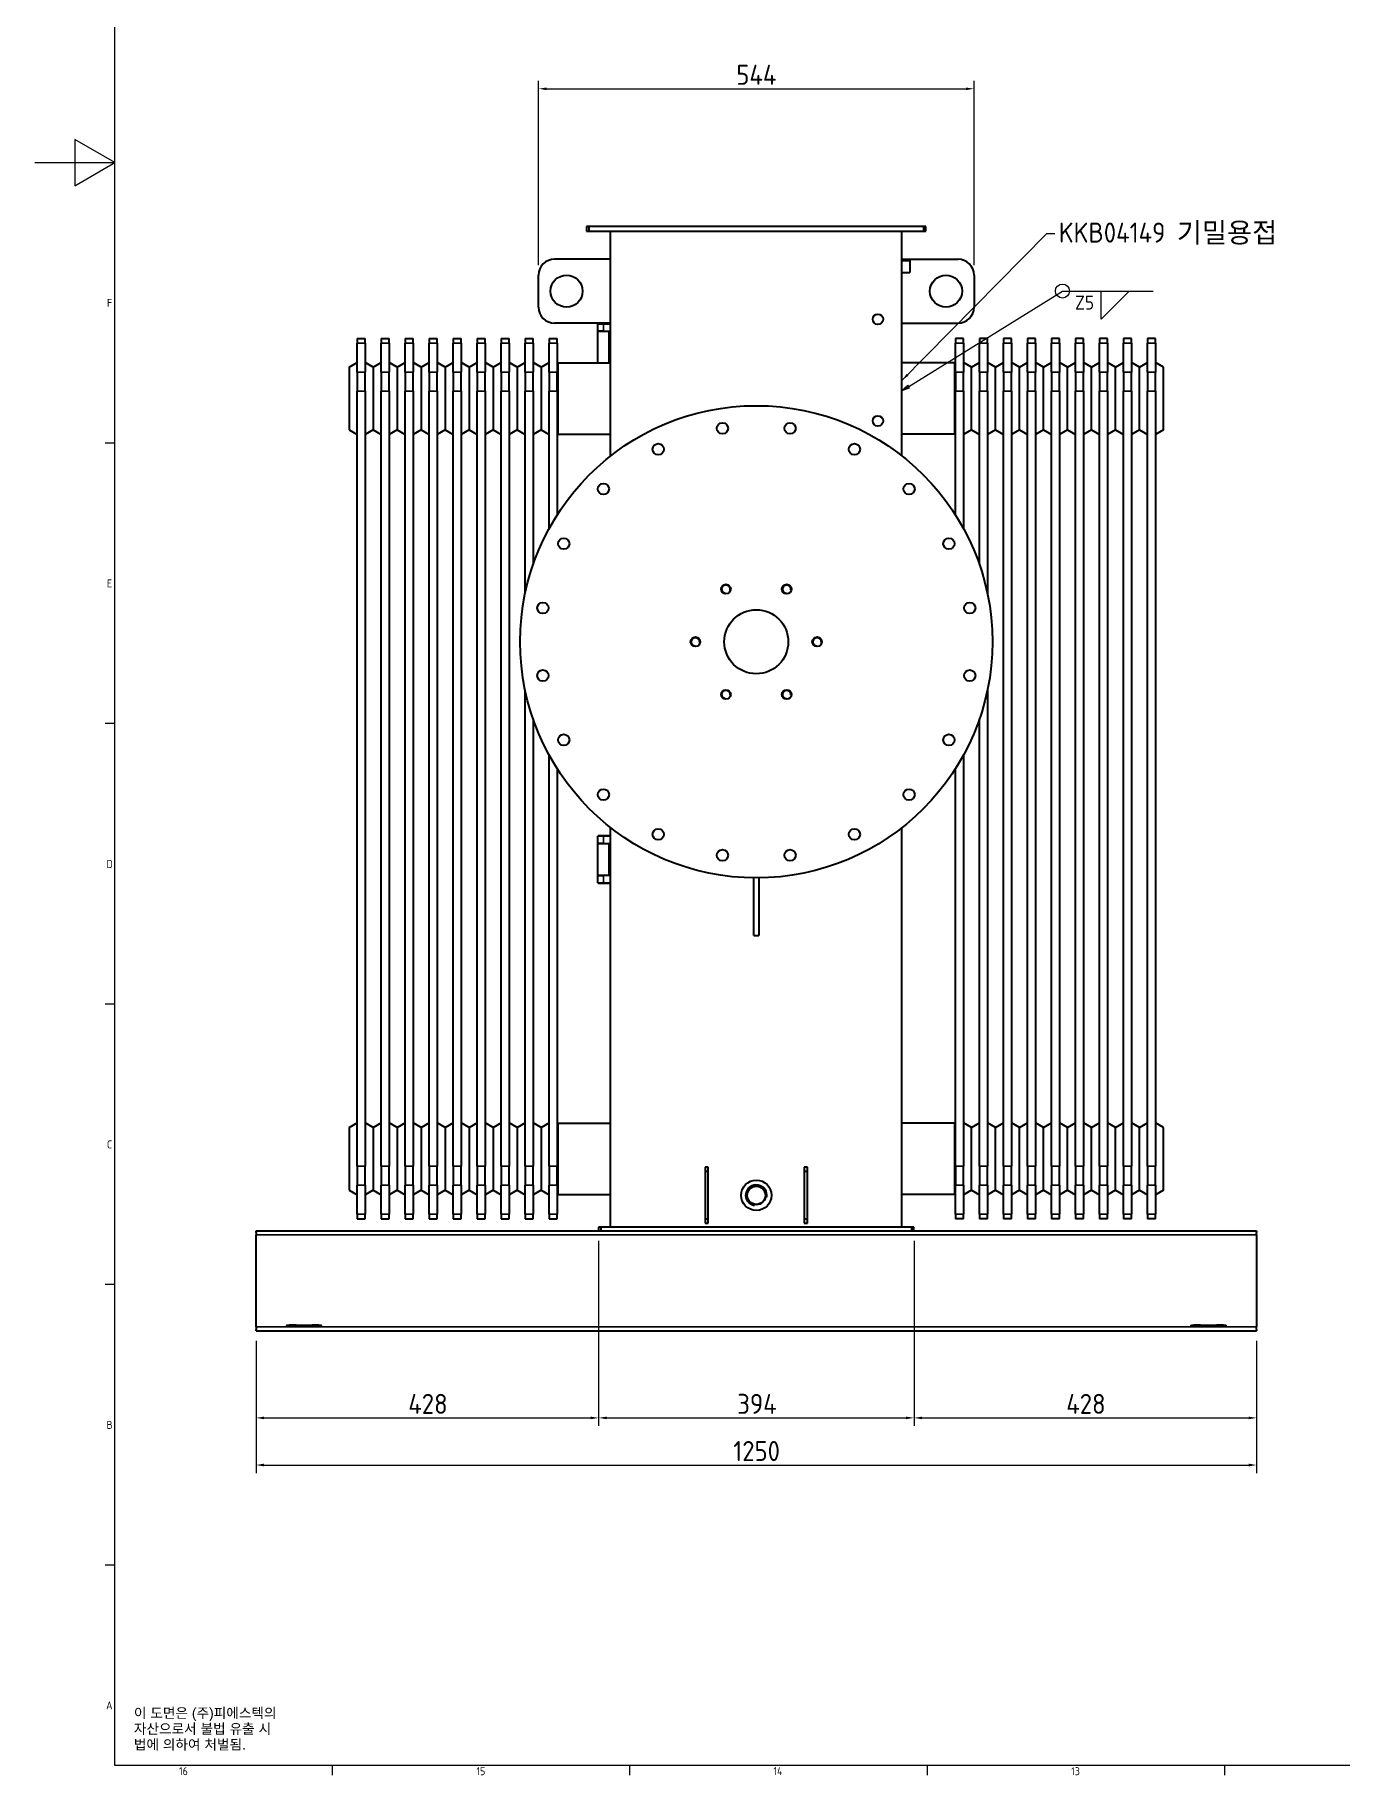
# Model space of a CAD drawing. Header units: millimetres. Extents: x 0 to 5945, y 0 to 4205.
# Drawn here: x 0 to 1633, y 88 to 2262 of the extents above; entities that cross this region are included whole.
import ezdxf

# ---------------------------------------------------------------- set-up
doc = ezdxf.new("R2010")
doc.units = ezdxf.units.MM
doc.header["$LTSCALE"] = 5
doc.layers.get('0').update_dxf_attribs({"color": 3, "lineweight": 25})
for name, color, linetype, lineweight in [('가시적인 것(ISO)', 3, 'Continuous', 40), ('가시적인 좁은 것(ISO)', 3, 'Continuous', 35), ('경계(ISO)', 7, 'Continuous', 25), ('기호(ISO)', 5, 'Continuous', 25), ('치수(ISO)', 2, 'Continuous', 25)]:
    doc.layers.add(name, color=color, linetype=linetype, lineweight=lineweight)
doc.styles.add('문자 텍스트_PSTEK_POSCO', font='isocp.shx')
doc.styles.add('치수 텍스트_PSTEK_POSCO', font='isocp.shx')
doc.styles.add('표면거칠기 텍스트_PSTEK_POSCO', font='isocp.shx')
doc.dimstyles.new('치수_PSTEK_POSCO', dxfattribs={"dimscale": 5, "dimtxt": 5, "dimasz": 2, "dimexe": 2, "dimexo": 2.5, "dimgap": 1, "dimtad": 1, "dimrnd": 1e-08, "dimdsep": 46, "dimtxsty": '치수 텍스트_PSTEK_POSCO', "dimcen": 0.09, "dimdle": 10, "dimclrd": 7, "dimclre": 7, "dimclrt": 2, "dimadec": 1, "dimazin": 2, "dimtfac": 1, "dimtmove": 0, "dimatfit": 3, "dimfxl": 0, "dimtolj": 1, "dimlwd": -1, "dimlwe": -1, "dimarcsym": 0})
doc.dimstyles.new('치수_PSTEK_POSCO$7', dxfattribs={"dimscale": 5, "dimtxt": 5, "dimasz": 2, "dimexe": 2, "dimexo": 2.5, "dimgap": 1, "dimtad": 1, "dimrnd": 1e-08, "dimdsep": 46, "dimtxsty": '치수 텍스트_PSTEK_POSCO', "dimcen": 0.09, "dimdle": 10, "dimclrd": 7, "dimclre": 7, "dimclrt": 2, "dimadec": 1, "dimazin": 2, "dimtfac": 1, "dimtmove": 0, "dimatfit": 3, "dimfxl": 0, "dimtolj": 1, "dimlwd": -1, "dimlwe": -1, "dimarcsym": 0})

# ---------------------------------------------------------------- blocks, each defined once
blk = doc.blocks.new('경계 Default Border')
at = {"layer": '경계(ISO)'}
for p, q in [((20, 350.42), (17.6, 350.42)), ((20, 280.33), (17.6, 280.33)), ((20, 210.25), (17.6, 210.25)), ((20, 140.17), (17.6, 140.17)), ((20, 70.08), (17.6, 70.08)), ((74.31, 20), (74.31, 17.6)), ((148.63, 20), (148.63, 17.6)), ((222.94, 20), (222.94, 17.6)), ((297.25, 20), (297.25, 17.6))]:
    blk.add_line(p, q, dxfattribs=at)
at = {"layer": '경계(ISO)', "flags": 128}
for points in [[(20, 20), (20, 821), (1169, 821), (1169, 20), (20, 20)], [(0, 420.5), (20, 420.5), (10, 426.27), (10, 414.73), (20, 420.5)]]:
    blk.add_lwpolyline(points, dxfattribs=at)
at = {"layer": '경계(ISO)', "color": 2, "char_height": 2, "attachment_point": 7, "style": '문자 텍스트_PSTEK_POSCO'}
for s, insert in [('F', (18.03, 384.46)), ('E', (18.03, 314.36)), ('D', (17.92, 244.27)), ('C', (18.03, 174.19)), ('B', (17.92, 104.11)), ('A', (17.81, 34.04)), ('16', (36.04, 17.58)), ('15', (110.35, 17.58)), ('14', (184.55, 17.6)), ('13', (258.97, 17.58))]:
    blk.add_mtext(s, dxfattribs=dict(at, insert=insert))
blk = doc.blocks.new('용접 기호 식별자2')
at = {"layer": '기호(ISO)', "color": 7}
for p, q in [((218.37, 364.58), (256.76, 388.42)), ((256.76, 388.42), (279.45, 388.42)), ((218.16, 364.92), (216.67, 363.53)), ((218.37, 364.58), (216.67, 363.53)), ((216.67, 363.53), (218.58, 364.24)), ((218.58, 364.24), (218.16, 364.92))]:
    blk.add_line(p, q, dxfattribs=at)
at = {"layer": '기호(ISO)'}
for p, q in [((266.45, 388.42), (273.45, 388.42)), ((273.45, 388.42), (266.45, 381.42)), ((266.45, 381.42), (266.45, 388.42))]:
    blk.add_line(p, q, dxfattribs=at)
at = {"layer": '기호(ISO)', "color": 7, "flags": 128}
blk.add_lwpolyline([(218.16, 364.92), (216.67, 363.53), (218.58, 364.24), (218.16, 364.92)], dxfattribs=at)
at = {"layer": '기호(ISO)'}
blk.add_circle((256.76, 388.42), 1.75, dxfattribs=at)
at = {"layer": '기호(ISO)', "color": 7}
blk.add_solid([(218.16, 364.92), (216.67, 363.53), (218.58, 364.24), (218.16, 364.92)], dxfattribs=at)
at = {"layer": '기호(ISO)', "color": 7, "insert": (259.91, 383.79), "char_height": 3.5, "attachment_point": 7, "style": '표면거칠기 텍스트_PSTEK_POSCO'}
blk.add_mtext('Z5', dxfattribs=at)
blk = doc.blocks.new('*D29')
at = {"layer": 'Defpoints', "color": 0, "transparency": 16777216}
for p in [(704.4, 767.9), (276.4, 642.9), (704.4, 534.3)]:
    blk.add_point(p, dxfattribs=at)
at = {"layer": '치수(ISO)', "color": 7, "transparency": 16777216}
for p, q in [((704.4, 755.4), (704.4, 524.3)), ((276.4, 630.4), (276.4, 524.3)), ((286.4, 534.3), (694.4, 534.3))]:
    blk.add_line(p, q, dxfattribs=at)
for points in [[(286.4, 535.9), (286.4, 532.6), (276.4, 534.3)], [(694.4, 535.9), (694.4, 532.6), (704.4, 534.3)]]:
    blk.add_solid(points, dxfattribs=at)
at = {"layer": '치수(ISO)', "color": 2, "transparency": 16777216, "insert": (466.6, 551.8), "char_height": 25, "attachment_point": 4, "style": '치수 텍스트_PSTEK_POSCO'}
blk.add_mtext('\\A1;428', dxfattribs=at)
blk = doc.blocks.new('*D30')
at = {"layer": 'Defpoints', "color": 0, "transparency": 16777216}
for p in [(704.4, 767.9), (1098.4, 767.9), (1098.4, 534.3)]:
    blk.add_point(p, dxfattribs=at)
at = {"layer": '치수(ISO)', "color": 7, "transparency": 16777216}
for p, q in [((704.4, 755.4), (704.4, 524.3)), ((1098.4, 755.4), (1098.4, 524.3)), ((714.4, 534.3), (1088.4, 534.3))]:
    blk.add_line(p, q, dxfattribs=at)
for points in [[(714.4, 535.9), (714.4, 532.6), (704.4, 534.3)], [(1088.4, 535.9), (1088.4, 532.6), (1098.4, 534.3)]]:
    blk.add_solid(points, dxfattribs=at)
at = {"layer": '치수(ISO)', "color": 2, "transparency": 16777216, "insert": (877.6, 551.8), "char_height": 25, "attachment_point": 4, "style": '치수 텍스트_PSTEK_POSCO'}
blk.add_mtext('\\A1;394', dxfattribs=at)
blk = doc.blocks.new('*D31')
at = {"layer": 'Defpoints', "color": 0, "transparency": 16777216}
for p in [(1098.4, 767.9), (1526.4, 642.9), (1526.4, 534.3)]:
    blk.add_point(p, dxfattribs=at)
at = {"layer": '치수(ISO)', "color": 7, "transparency": 16777216}
for p, q in [((1098.4, 755.4), (1098.4, 524.3)), ((1526.4, 630.4), (1526.4, 524.3)), ((1108.4, 534.3), (1516.4, 534.3))]:
    blk.add_line(p, q, dxfattribs=at)
for points in [[(1108.4, 535.9), (1108.4, 532.6), (1098.4, 534.3)], [(1516.4, 535.9), (1516.4, 532.6), (1526.4, 534.3)]]:
    blk.add_solid(points, dxfattribs=at)
at = {"layer": '치수(ISO)', "color": 2, "transparency": 16777216, "insert": (1288.6, 551.8), "char_height": 25, "attachment_point": 4, "style": '치수 텍스트_PSTEK_POSCO'}
blk.add_mtext('\\A1;428', dxfattribs=at)
blk = doc.blocks.new('*D32')
at = {"layer": 'Defpoints', "color": 0, "transparency": 16777216}
for p in [(276.4, 642.9), (1526.4, 642.9), (1526.4, 475.4)]:
    blk.add_point(p, dxfattribs=at)
at = {"layer": '치수(ISO)', "color": 7, "transparency": 16777216}
for p, q in [((276.4, 630.4), (276.4, 465.4)), ((1526.4, 630.4), (1526.4, 465.4)), ((286.4, 475.4), (1516.4, 475.4))]:
    blk.add_line(p, q, dxfattribs=at)
for points in [[(286.4, 477.1), (286.4, 473.7), (276.4, 475.4)], [(1516.4, 477.1), (1516.4, 473.7), (1526.4, 475.4)]]:
    blk.add_solid(points, dxfattribs=at)
at = {"layer": '치수(ISO)', "color": 2, "transparency": 16777216, "insert": (872.6, 492.9), "char_height": 25, "attachment_point": 4, "style": '치수 텍스트_PSTEK_POSCO'}
blk.add_mtext('\\A1;1250', dxfattribs=at)
blk = doc.blocks.new('*D41')
at = {"layer": 'Defpoints', "color": 0, "transparency": 16777216}
for p in [(1173.4, 2194.8), (629.4, 1961.9), (1173.4, 1961.9)]:
    blk.add_point(p, dxfattribs=at)
at = {"layer": '치수(ISO)', "color": 7, "transparency": 16777216}
for p, q in [((629.4, 1974.4), (629.4, 2204.8)), ((1173.4, 1974.4), (1173.4, 2204.8)), ((639.4, 2194.8), (1163.4, 2194.8))]:
    blk.add_line(p, q, dxfattribs=at)
for points in [[(639.4, 2196.4), (639.4, 2193.1), (629.4, 2194.8)], [(1163.4, 2196.4), (1163.4, 2193.1), (1173.4, 2194.8)]]:
    blk.add_solid(points, dxfattribs=at)
at = {"layer": '치수(ISO)', "color": 2, "transparency": 16777216, "insert": (876.4, 2212.3), "char_height": 25, "attachment_point": 4, "style": '치수 텍스트_PSTEK_POSCO'}
blk.add_mtext('\\A1;544', dxfattribs=at)

msp = doc.modelspace()

# ---------------------------------------------------------------- linework, layer by layer
at = {"layer": '가시적인 것(ISO)'}
for p, q in [((692.367, 2022.896), (689.367, 2022.896)), ((689.367, 2022.896), (689.367, 2016.896)), ((692.367, 2016.896), (692.367, 2022.896)), ((1110.367, 2022.896), (692.367, 2022.896)), ((1110.367, 2022.896), (1110.367, 2016.896)), ((1113.367, 2022.896), (1110.367, 2022.896)), ((1113.367, 2016.896), (1113.367, 2022.896)), ((689.367, 2016.896), (692.367, 2016.896)), ((692.367, 2016.896), (1110.367, 2016.896)), ((719.367, 1736.062), (719.367, 2016.896)), ((1083.367, 1736.062), (1083.367, 2016.896)), ((1110.367, 2016.896), (1113.367, 2016.896)), ((719.367, 1981.896), (649.367, 1981.896)), ((1083.367, 1981.896), (1153.367, 1981.896)), ((1083.367, 1980.396), (1093.367, 1980.396)), ((1093.367, 1980.396), (1093.367, 1965.396)), ((629.367, 1921.896), (629.367, 1961.896)), ((1083.367, 1965.396), (1093.367, 1965.396)), ((1173.367, 1961.896), (1173.367, 1921.896)), ((719.367, 1901.896), (649.367, 1901.896)), ((703.367, 1892.046), (703.367, 1900.896)), ((710.367, 1892.046), (703.367, 1892.046)), ((703.367, 1891.896), (703.367, 1892.046)), ((703.367, 1891.896), (717.367, 1891.896)), ((703.367, 1852.446), (703.367, 1891.896)), ((710.367, 1892.046), (718.367, 1892.046)), ((717.367, 1892.046), (717.367, 1891.896)), ((717.367, 1852.446), (717.367, 1891.896)), ((718.367, 1892.046), (718.367, 1852.446)), ((1083.367, 1901.896), (1153.367, 1901.896)), ((402.567, 1882.896), (402.567, 1876.865)), ((402.567, 1882.896), (412.567, 1882.896)), ((402.567, 1840.705), (402.567, 1876.865)), ((412.567, 1876.865), (412.567, 1882.896)), ((412.567, 1876.865), (412.567, 1840.705)), ((432.567, 1882.896), (432.567, 1876.865)), ((432.567, 1882.896), (442.567, 1882.896)), ((432.567, 1840.705), (432.567, 1876.865)), ((442.567, 1876.865), (442.567, 1882.896)), ((442.567, 1876.865), (442.567, 1840.705)), ((462.567, 1882.896), (462.567, 1876.865)), ((462.567, 1882.896), (472.567, 1882.896)), ((462.567, 1840.705), (462.567, 1876.865)), ((472.567, 1876.865), (472.567, 1882.896)), ((472.567, 1876.865), (472.567, 1840.705)), ((492.567, 1882.896), (492.567, 1876.865)), ((492.567, 1882.896), (502.567, 1882.896)), ((492.567, 1840.705), (492.567, 1876.865)), ((502.567, 1876.865), (502.567, 1882.896)), ((502.567, 1876.865), (502.567, 1840.705)), ((522.567, 1882.896), (522.567, 1876.865)), ((522.567, 1882.896), (532.567, 1882.896)), ((522.567, 1840.705), (522.567, 1876.865)), ((532.567, 1876.865), (532.567, 1882.896)), ((532.567, 1876.865), (532.567, 1840.705)), ((552.567, 1882.896), (552.567, 1876.865)), ((552.567, 1882.896), (562.567, 1882.896)), ((552.567, 1840.705), (552.567, 1876.865)), ((562.567, 1876.865), (562.567, 1882.896)), ((562.567, 1876.865), (562.567, 1840.705)), ((582.567, 1882.896), (582.567, 1876.865)), ((582.567, 1882.896), (592.567, 1882.896)), ((582.567, 1840.705), (582.567, 1876.865)), ((592.567, 1876.865), (592.567, 1882.896)), ((592.567, 1876.865), (592.567, 1840.705)), ((612.567, 1882.896), (612.567, 1876.865)), ((612.567, 1882.896), (622.567, 1882.896)), ((612.567, 1840.705), (612.567, 1876.865)), ((622.567, 1876.865), (622.567, 1882.896)), ((622.567, 1876.865), (622.567, 1840.705)), ((642.567, 1882.896), (642.567, 1876.865)), ((642.567, 1882.896), (652.567, 1882.896)), ((642.567, 1840.705), (642.567, 1876.865)), ((652.567, 1876.865), (652.567, 1882.896)), ((652.567, 1876.865), (652.567, 1840.705)), ((1150.167, 1882.896), (1150.167, 1876.865)), ((1160.167, 1882.896), (1150.167, 1882.896)), ((1150.167, 1840.705), (1150.167, 1876.865)), ((1160.167, 1876.865), (1160.167, 1882.896)), ((1160.167, 1876.865), (1160.167, 1840.705)), ((1180.167, 1882.896), (1180.167, 1876.865)), ((1190.167, 1882.896), (1180.167, 1882.896)), ((1180.167, 1840.705), (1180.167, 1876.865)), ((1190.167, 1876.865), (1190.167, 1882.896)), ((1190.167, 1876.865), (1190.167, 1840.705)), ((1210.167, 1882.896), (1210.167, 1876.865)), ((1220.167, 1882.896), (1210.167, 1882.896)), ((1210.167, 1840.705), (1210.167, 1876.865)), ((1220.167, 1876.865), (1220.167, 1882.896)), ((1220.167, 1876.865), (1220.167, 1840.705)), ((1240.167, 1882.896), (1240.167, 1876.865)), ((1250.167, 1882.896), (1240.167, 1882.896)), ((1240.167, 1840.705), (1240.167, 1876.865)), ((1250.167, 1876.865), (1250.167, 1882.896)), ((1250.167, 1876.865), (1250.167, 1840.705)), ((1270.167, 1882.896), (1270.167, 1876.865)), ((1280.167, 1882.896), (1270.167, 1882.896)), ((1270.167, 1840.705), (1270.167, 1876.865)), ((1280.167, 1876.865), (1280.167, 1882.896)), ((1280.167, 1876.865), (1280.167, 1840.705)), ((1300.167, 1882.896), (1300.167, 1876.865)), ((1310.167, 1882.896), (1300.167, 1882.896)), ((1300.167, 1840.705), (1300.167, 1876.865)), ((1310.167, 1876.865), (1310.167, 1882.896)), ((1310.167, 1876.865), (1310.167, 1840.705)), ((1330.167, 1882.896), (1330.167, 1876.865)), ((1340.167, 1882.896), (1330.167, 1882.896)), ((1330.167, 1840.705), (1330.167, 1876.865)), ((1340.167, 1876.865), (1340.167, 1882.896)), ((1340.167, 1876.865), (1340.167, 1840.705)), ((1360.167, 1882.896), (1360.167, 1876.865)), ((1370.167, 1882.896), (1360.167, 1882.896)), ((1360.167, 1840.705), (1360.167, 1876.865)), ((1370.167, 1876.865), (1370.167, 1882.896)), ((1370.167, 1876.865), (1370.167, 1840.705)), ((1390.167, 1882.896), (1390.167, 1876.865)), ((1400.167, 1882.896), (1390.167, 1882.896)), ((1390.167, 1840.705), (1390.167, 1876.865)), ((1400.167, 1876.865), (1400.167, 1882.896)), ((1400.167, 1876.865), (1400.167, 1840.705)), ((392.567, 1847.122), (402.567, 1852.896)), ((422.567, 1847.122), (412.567, 1852.896)), ((422.567, 1847.122), (432.567, 1852.896)), ((452.567, 1847.122), (442.567, 1852.896)), ((452.567, 1847.122), (462.567, 1852.896)), ((482.567, 1847.122), (472.567, 1852.896)), ((482.567, 1847.122), (492.567, 1852.896)), ((512.567, 1847.122), (502.567, 1852.896)), ((512.567, 1847.122), (522.567, 1852.896)), ((542.567, 1847.122), (532.567, 1852.896)), ((542.567, 1847.122), (552.567, 1852.896)), ((572.567, 1847.122), (562.567, 1852.896)), ((572.567, 1847.122), (582.567, 1852.896)), ((602.567, 1847.122), (592.567, 1852.896)), ((602.567, 1847.122), (612.567, 1852.896)), ((632.567, 1847.122), (622.567, 1852.896)), ((632.567, 1847.122), (642.567, 1852.896)), ((653.346, 1852.446), (652.567, 1852.896)), ((653.346, 1852.446), (653.346, 1763.346)), ((653.346, 1852.446), (719.367, 1852.446)), ((1149.387, 1852.446), (1083.367, 1852.446)), ((1149.387, 1852.446), (1150.167, 1852.896)), ((1149.387, 1763.346), (1149.387, 1852.446)), ((1170.167, 1847.122), (1160.167, 1852.896)), ((1170.167, 1847.122), (1180.167, 1852.896)), ((1200.167, 1847.122), (1190.167, 1852.896)), ((1200.167, 1847.122), (1210.167, 1852.896)), ((1230.167, 1847.122), (1220.167, 1852.896)), ((1230.167, 1847.122), (1240.167, 1852.896)), ((1260.167, 1847.122), (1250.167, 1852.896)), ((1260.167, 1847.122), (1270.167, 1852.896)), ((1290.167, 1847.122), (1280.167, 1852.896)), ((1290.167, 1847.122), (1300.167, 1852.896)), ((1320.167, 1847.122), (1310.167, 1852.896)), ((1320.167, 1847.122), (1330.167, 1852.896)), ((1350.167, 1847.122), (1340.167, 1852.896)), ((1350.167, 1847.122), (1360.167, 1852.896)), ((1380.167, 1847.122), (1370.167, 1852.896)), ((1380.167, 1847.122), (1390.167, 1852.896)), ((1410.167, 1847.122), (1400.167, 1852.896)), ((392.567, 1847.122), (392.567, 1768.669)), ((402.567, 1840.705), (402.567, 1817.213)), ((412.567, 1817.213), (412.567, 1840.705)), ((422.567, 1847.122), (422.567, 1768.669)), ((432.567, 1840.705), (432.567, 1817.213)), ((442.567, 1817.213), (442.567, 1840.705)), ((452.567, 1847.122), (452.567, 1768.669)), ((462.567, 1840.705), (462.567, 1817.213)), ((472.567, 1817.213), (472.567, 1840.705)), ((482.567, 1847.122), (482.567, 1768.669)), ((492.567, 1840.705), (492.567, 1817.213)), ((502.567, 1817.213), (502.567, 1840.705)), ((512.567, 1847.122), (512.567, 1768.669)), ((522.567, 1840.705), (522.567, 1817.213)), ((532.567, 1817.213), (532.567, 1840.705)), ((542.567, 1847.122), (542.567, 1768.669)), ((552.567, 1840.705), (552.567, 1817.213)), ((562.567, 1817.213), (562.567, 1840.705)), ((572.567, 1847.122), (572.567, 1768.669)), ((582.567, 1840.705), (582.567, 1817.213)), ((592.567, 1817.213), (592.567, 1840.705)), ((602.567, 1847.122), (602.567, 1768.669)), ((612.567, 1840.705), (612.567, 1817.213)), ((622.567, 1817.213), (622.567, 1840.705)), ((632.567, 1847.122), (632.567, 1768.669)), ((642.567, 1840.705), (642.567, 1817.213)), ((652.567, 1817.213), (652.567, 1840.705)), ((1150.167, 1840.705), (1150.167, 1817.213)), ((1160.167, 1817.213), (1160.167, 1840.705)), ((1170.167, 1768.669), (1170.167, 1847.122)), ((1180.167, 1840.705), (1180.167, 1817.213)), ((1190.167, 1817.213), (1190.167, 1840.705)), ((1200.167, 1768.669), (1200.167, 1847.122)), ((1210.167, 1840.705), (1210.167, 1817.213)), ((1220.167, 1817.213), (1220.167, 1840.705)), ((1230.167, 1768.669), (1230.167, 1847.122)), ((1240.167, 1840.705), (1240.167, 1817.213)), ((1250.167, 1817.213), (1250.167, 1840.705)), ((1260.167, 1768.669), (1260.167, 1847.122)), ((1270.167, 1840.705), (1270.167, 1817.213)), ((1280.167, 1817.213), (1280.167, 1840.705)), ((1290.167, 1768.669), (1290.167, 1847.122)), ((1300.167, 1840.705), (1300.167, 1817.213)), ((1310.167, 1817.213), (1310.167, 1840.705)), ((1320.167, 1768.669), (1320.167, 1847.122)), ((1330.167, 1840.705), (1330.167, 1817.213)), ((1340.167, 1817.213), (1340.167, 1840.705)), ((1350.167, 1768.669), (1350.167, 1847.122)), ((1360.167, 1840.705), (1360.167, 1817.213)), ((1370.167, 1817.213), (1370.167, 1840.705)), ((1380.167, 1768.669), (1380.167, 1847.122)), ((1390.167, 1840.705), (1390.167, 1817.213)), ((1400.167, 1817.213), (1400.167, 1840.705)), ((1410.167, 1768.669), (1410.167, 1847.122)), ((402.567, 848.579), (402.567, 1817.213)), ((412.567, 1817.213), (412.567, 848.579)), ((432.567, 848.579), (432.567, 1817.213)), ((442.567, 1817.213), (442.567, 848.579)), ((462.567, 848.579), (462.567, 1817.213)), ((472.567, 1817.213), (472.567, 848.579)), ((492.567, 848.579), (492.567, 1817.213)), ((502.567, 1817.213), (502.567, 848.579)), ((522.567, 848.579), (522.567, 1817.213)), ((532.567, 1817.213), (532.567, 848.579)), ((552.567, 848.579), (552.567, 1817.213)), ((562.567, 1817.213), (562.567, 848.579)), ((582.567, 848.579), (582.567, 1817.213)), ((592.567, 1817.213), (592.567, 848.579)), ((612.567, 1564.059), (612.567, 1817.213)), ((622.567, 1817.213), (622.567, 1600.309)), ((642.567, 1645.485), (642.567, 1817.213)), ((652.567, 1817.213), (652.567, 1662.4)), ((1150.167, 1662.4), (1150.167, 1817.213)), ((1160.167, 1817.213), (1160.167, 1645.485)), ((1180.167, 1600.309), (1180.167, 1817.213)), ((1190.167, 1817.213), (1190.167, 1564.059)), ((1210.167, 848.579), (1210.167, 1817.213)), ((1220.167, 1817.213), (1220.167, 848.579)), ((1240.167, 848.579), (1240.167, 1817.213)), ((1250.167, 1817.213), (1250.167, 848.579)), ((1270.167, 848.579), (1270.167, 1817.213)), ((1280.167, 1817.213), (1280.167, 848.579)), ((1300.167, 848.579), (1300.167, 1817.213)), ((1310.167, 1817.213), (1310.167, 848.579)), ((1330.167, 848.579), (1330.167, 1817.213)), ((1340.167, 1817.213), (1340.167, 848.579)), ((1360.167, 848.579), (1360.167, 1817.213)), ((1370.167, 1817.213), (1370.167, 848.579)), ((1390.167, 848.579), (1390.167, 1817.213)), ((1400.167, 1817.213), (1400.167, 848.579)), ((392.567, 1768.669), (402.567, 1762.896)), ((422.567, 1768.669), (412.567, 1762.896)), ((422.567, 1768.669), (432.567, 1762.896)), ((452.567, 1768.669), (442.567, 1762.896)), ((452.567, 1768.669), (462.567, 1762.896)), ((482.567, 1768.669), (472.567, 1762.896)), ((482.567, 1768.669), (492.567, 1762.896)), ((512.567, 1768.669), (502.567, 1762.896)), ((512.567, 1768.669), (522.567, 1762.896)), ((542.567, 1768.669), (532.567, 1762.896)), ((542.567, 1768.669), (552.567, 1762.896)), ((572.567, 1768.669), (562.567, 1762.896)), ((572.567, 1768.669), (582.567, 1762.896)), ((602.567, 1768.669), (592.567, 1762.896)), ((602.567, 1768.669), (612.567, 1762.896)), ((632.567, 1768.669), (622.567, 1762.896)), ((632.567, 1768.669), (642.567, 1762.896)), ((653.346, 1763.346), (652.567, 1762.896)), ((653.346, 1763.346), (719.367, 1763.346)), ((1149.387, 1763.346), (1083.367, 1763.346)), ((1149.387, 1763.346), (1150.167, 1762.896)), ((1170.167, 1768.669), (1160.167, 1762.896)), ((1170.167, 1768.669), (1180.167, 1762.896)), ((1200.167, 1768.669), (1190.167, 1762.896)), ((1200.167, 1768.669), (1210.167, 1762.896)), ((1230.167, 1768.669), (1220.167, 1762.896)), ((1230.167, 1768.669), (1240.167, 1762.896)), ((1260.167, 1768.669), (1250.167, 1762.896)), ((1260.167, 1768.669), (1270.167, 1762.896)), ((1290.167, 1768.669), (1280.167, 1762.896)), ((1290.167, 1768.669), (1300.167, 1762.896)), ((1320.167, 1768.669), (1310.167, 1762.896)), ((1320.167, 1768.669), (1330.167, 1762.896)), ((1350.167, 1768.669), (1340.167, 1762.896)), ((1350.167, 1768.669), (1360.167, 1762.896)), ((1380.167, 1768.669), (1370.167, 1762.896)), ((1380.167, 1768.669), (1390.167, 1762.896)), ((1410.167, 1768.669), (1400.167, 1762.896)), ((612.567, 848.579), (612.567, 1443.733)), ((1190.167, 1443.733), (1190.167, 848.579)), ((622.567, 1407.482), (622.567, 848.579)), ((1180.167, 848.579), (1180.167, 1407.482)), ((642.567, 848.579), (642.567, 1362.306)), ((1160.167, 1362.306), (1160.167, 848.579)), ((652.567, 1345.392), (652.567, 848.579)), ((1150.167, 848.579), (1150.167, 1345.392)), ((710.367, 1261.896), (719.367, 1261.896)), ((719.367, 772.396), (719.367, 1271.73)), ((1083.367, 772.396), (1083.367, 1271.73)), ((703.367, 1252.046), (703.367, 1260.896)), ((710.367, 1252.046), (703.367, 1252.046)), ((703.367, 1251.896), (703.367, 1252.046)), ((703.367, 1251.896), (717.367, 1251.896)), ((703.367, 1211.896), (703.367, 1251.896)), ((710.367, 1252.046), (718.367, 1252.046)), ((717.367, 1252.046), (717.367, 1251.896)), ((717.367, 1211.896), (717.367, 1251.896)), ((718.367, 1252.046), (718.367, 1211.746)), ((717.367, 1211.896), (703.367, 1211.896)), ((703.367, 1211.746), (703.367, 1211.896)), ((703.367, 1211.746), (710.367, 1211.746)), ((703.367, 1202.896), (703.367, 1211.746)), ((718.367, 1211.746), (710.367, 1211.746)), ((719.367, 1201.896), (710.367, 1201.896)), ((717.367, 1211.896), (717.367, 1211.746)), ((898.367, 1137.096), (898.367, 1208.911)), ((904.367, 1208.911), (904.367, 1137.096)), ((898.367, 1137.096), (904.367, 1137.096)), ((392.567, 897.122), (402.567, 902.896)), ((392.567, 897.122), (392.567, 818.669)), ((422.567, 897.122), (412.567, 902.896)), ((422.567, 897.122), (432.567, 902.896)), ((422.567, 897.122), (422.567, 818.669)), ((452.567, 897.122), (442.567, 902.896)), ((452.567, 897.122), (462.567, 902.896)), ((452.567, 897.122), (452.567, 818.669)), ((482.567, 897.122), (472.567, 902.896)), ((482.567, 897.122), (492.567, 902.896)), ((482.567, 897.122), (482.567, 818.669)), ((512.567, 897.122), (502.567, 902.896)), ((512.567, 897.122), (522.567, 902.896)), ((512.567, 897.122), (512.567, 818.669)), ((542.567, 897.122), (532.567, 902.896)), ((542.567, 897.122), (552.567, 902.896)), ((542.567, 897.122), (542.567, 818.669)), ((572.567, 897.122), (562.567, 902.896)), ((572.567, 897.122), (582.567, 902.896)), ((572.567, 897.122), (572.567, 818.669)), ((602.567, 897.122), (592.567, 902.896)), ((602.567, 897.122), (612.567, 902.896)), ((602.567, 897.122), (602.567, 818.669)), ((632.567, 897.122), (622.567, 902.896)), ((632.567, 897.122), (642.567, 902.896)), ((632.567, 897.122), (632.567, 818.669)), ((653.346, 902.446), (652.567, 902.896)), ((653.346, 902.446), (653.346, 813.346)), ((653.346, 902.446), (719.367, 902.446)), ((1149.387, 902.446), (1083.367, 902.446)), ((1149.387, 902.446), (1150.167, 902.896)), ((1149.387, 813.346), (1149.387, 902.446)), ((1170.167, 897.122), (1160.167, 902.896)), ((1170.167, 897.122), (1180.167, 902.896)), ((1170.167, 818.669), (1170.167, 897.122)), ((1200.167, 897.122), (1190.167, 902.896)), ((1200.167, 897.122), (1210.167, 902.896)), ((1200.167, 818.669), (1200.167, 897.122)), ((1230.167, 897.122), (1220.167, 902.896)), ((1230.167, 897.122), (1240.167, 902.896)), ((1230.167, 818.669), (1230.167, 897.122)), ((1260.167, 897.122), (1250.167, 902.896)), ((1260.167, 897.122), (1270.167, 902.896)), ((1260.167, 818.669), (1260.167, 897.122)), ((1290.167, 897.122), (1280.167, 902.896)), ((1290.167, 897.122), (1300.167, 902.896)), ((1290.167, 818.669), (1290.167, 897.122)), ((1320.167, 897.122), (1310.167, 902.896)), ((1320.167, 897.122), (1330.167, 902.896)), ((1320.167, 818.669), (1320.167, 897.122)), ((1350.167, 897.122), (1340.167, 902.896)), ((1350.167, 897.122), (1360.167, 902.896)), ((1350.167, 818.669), (1350.167, 897.122)), ((1380.167, 897.122), (1370.167, 902.896)), ((1380.167, 897.122), (1390.167, 902.896)), ((1380.167, 818.669), (1380.167, 897.122)), ((1410.167, 897.122), (1400.167, 902.896)), ((1410.167, 818.669), (1410.167, 897.122)), ((402.567, 848.579), (402.567, 825.086)), ((412.567, 825.086), (412.567, 848.579)), ((432.567, 848.579), (432.567, 825.086)), ((442.567, 825.086), (442.567, 848.579)), ((462.567, 848.579), (462.567, 825.086)), ((472.567, 825.086), (472.567, 848.579)), ((492.567, 848.579), (492.567, 825.086)), ((502.567, 825.086), (502.567, 848.579)), ((522.567, 848.579), (522.567, 825.086)), ((532.567, 825.086), (532.567, 848.579)), ((552.567, 848.579), (552.567, 825.086)), ((562.567, 825.086), (562.567, 848.579)), ((582.567, 848.579), (582.567, 825.086)), ((592.567, 825.086), (592.567, 848.579)), ((612.567, 848.579), (612.567, 825.086)), ((622.567, 825.086), (622.567, 848.579)), ((642.567, 848.579), (642.567, 825.086)), ((652.567, 825.086), (652.567, 848.579)), ((1150.167, 848.579), (1150.167, 825.086)), ((1160.167, 825.086), (1160.167, 848.579)), ((1180.167, 848.579), (1180.167, 825.086)), ((1190.167, 825.086), (1190.167, 848.579)), ((1210.167, 848.579), (1210.167, 825.086)), ((1220.167, 825.086), (1220.167, 848.579)), ((1240.167, 848.579), (1240.167, 825.086)), ((1250.167, 825.086), (1250.167, 848.579)), ((1270.167, 848.579), (1270.167, 825.086)), ((1280.167, 825.086), (1280.167, 848.579)), ((1300.167, 848.579), (1300.167, 825.086)), ((1310.167, 825.086), (1310.167, 848.579)), ((1330.167, 848.579), (1330.167, 825.086)), ((1340.167, 825.086), (1340.167, 848.579)), ((1360.167, 848.579), (1360.167, 825.086)), ((1370.167, 825.086), (1370.167, 848.579)), ((1390.167, 848.579), (1390.167, 825.086)), ((1400.167, 825.086), (1400.167, 848.579)), ((837.367, 847.396), (837.367, 842.396)), ((841.367, 847.396), (837.367, 847.396)), ((837.367, 842.396), (841.367, 842.396)), ((837.367, 842.396), (837.367, 782.396)), ((841.367, 842.396), (841.367, 847.396)), ((841.367, 782.396), (841.367, 842.396)), ((961.367, 847.396), (961.367, 842.396)), ((965.367, 847.396), (961.367, 847.396)), ((961.367, 842.396), (965.367, 842.396)), ((961.367, 842.396), (961.367, 782.396)), ((965.367, 842.396), (965.367, 847.396)), ((965.367, 782.396), (965.367, 842.396)), ((392.567, 818.669), (402.567, 812.896)), ((402.567, 788.927), (402.567, 825.086)), ((412.567, 825.086), (412.567, 788.927)), ((422.567, 818.669), (412.567, 812.896)), ((422.567, 818.669), (432.567, 812.896)), ((432.567, 788.927), (432.567, 825.086)), ((442.567, 825.086), (442.567, 788.927)), ((452.567, 818.669), (442.567, 812.896)), ((452.567, 818.669), (462.567, 812.896)), ((462.567, 788.927), (462.567, 825.086)), ((472.567, 825.086), (472.567, 788.927)), ((482.567, 818.669), (472.567, 812.896)), ((482.567, 818.669), (492.567, 812.896)), ((492.567, 788.927), (492.567, 825.086)), ((502.567, 825.086), (502.567, 788.927)), ((512.567, 818.669), (502.567, 812.896)), ((512.567, 818.669), (522.567, 812.896)), ((522.567, 788.927), (522.567, 825.086)), ((532.567, 825.086), (532.567, 788.927)), ((542.567, 818.669), (532.567, 812.896)), ((542.567, 818.669), (552.567, 812.896)), ((552.567, 788.927), (552.567, 825.086)), ((562.567, 825.086), (562.567, 788.927)), ((572.567, 818.669), (562.567, 812.896)), ((572.567, 818.669), (582.567, 812.896)), ((582.567, 788.927), (582.567, 825.086)), ((592.567, 825.086), (592.567, 788.927)), ((602.567, 818.669), (592.567, 812.896)), ((602.567, 818.669), (612.567, 812.896)), ((612.567, 788.927), (612.567, 825.086)), ((622.567, 825.086), (622.567, 788.927)), ((632.567, 818.669), (622.567, 812.896)), ((632.567, 818.669), (642.567, 812.896)), ((642.567, 788.927), (642.567, 825.086)), ((652.567, 825.086), (652.567, 788.927)), ((653.346, 813.346), (652.567, 812.896)), ((653.346, 813.346), (719.367, 813.346)), ((1149.387, 813.346), (1083.367, 813.346)), ((1149.387, 813.346), (1150.167, 812.896)), ((1150.167, 788.927), (1150.167, 825.086)), ((1160.167, 825.086), (1160.167, 788.927)), ((1170.167, 818.669), (1160.167, 812.896)), ((1170.167, 818.669), (1180.167, 812.896)), ((1180.167, 788.927), (1180.167, 825.086)), ((1190.167, 825.086), (1190.167, 788.927)), ((1200.167, 818.669), (1190.167, 812.896)), ((1200.167, 818.669), (1210.167, 812.896)), ((1210.167, 788.927), (1210.167, 825.086)), ((1220.167, 825.086), (1220.167, 788.927)), ((1230.167, 818.669), (1220.167, 812.896)), ((1230.167, 818.669), (1240.167, 812.896)), ((1240.167, 788.927), (1240.167, 825.086)), ((1250.167, 825.086), (1250.167, 788.927)), ((1260.167, 818.669), (1250.167, 812.896)), ((1260.167, 818.669), (1270.167, 812.896)), ((1270.167, 788.927), (1270.167, 825.086)), ((1280.167, 825.086), (1280.167, 788.927)), ((1290.167, 818.669), (1280.167, 812.896)), ((1290.167, 818.669), (1300.167, 812.896)), ((1300.167, 788.927), (1300.167, 825.086)), ((1310.167, 825.086), (1310.167, 788.927)), ((1320.167, 818.669), (1310.167, 812.896)), ((1320.167, 818.669), (1330.167, 812.896)), ((1330.167, 788.927), (1330.167, 825.086)), ((1340.167, 825.086), (1340.167, 788.927)), ((1350.167, 818.669), (1340.167, 812.896)), ((1350.167, 818.669), (1360.167, 812.896)), ((1360.167, 788.927), (1360.167, 825.086)), ((1370.167, 825.086), (1370.167, 788.927)), ((1380.167, 818.669), (1370.167, 812.896)), ((1380.167, 818.669), (1390.167, 812.896)), ((1390.167, 788.927), (1390.167, 825.086)), ((1400.167, 825.086), (1400.167, 788.927)), ((1410.167, 818.669), (1400.167, 812.896)), ((402.567, 788.927), (402.567, 782.896)), ((402.567, 782.896), (412.567, 782.896)), ((412.567, 782.896), (412.567, 788.927)), ((432.567, 788.927), (432.567, 782.896)), ((432.567, 782.896), (442.567, 782.896)), ((442.567, 782.896), (442.567, 788.927)), ((462.567, 788.927), (462.567, 782.896)), ((462.567, 782.896), (472.567, 782.896)), ((472.567, 782.896), (472.567, 788.927)), ((492.567, 788.927), (492.567, 782.896)), ((492.567, 782.896), (502.567, 782.896)), ((502.567, 782.896), (502.567, 788.927)), ((522.567, 788.927), (522.567, 782.896)), ((522.567, 782.896), (532.567, 782.896)), ((532.567, 782.896), (532.567, 788.927)), ((552.567, 788.927), (552.567, 782.896)), ((552.567, 782.896), (562.567, 782.896)), ((562.567, 782.896), (562.567, 788.927)), ((582.567, 788.927), (582.567, 782.896)), ((582.567, 782.896), (592.567, 782.896)), ((592.567, 782.896), (592.567, 788.927)), ((612.567, 788.927), (612.567, 782.896)), ((612.567, 782.896), (622.567, 782.896)), ((622.567, 782.896), (622.567, 788.927)), ((642.567, 788.927), (642.567, 782.896)), ((642.567, 782.896), (652.567, 782.896)), ((652.567, 782.896), (652.567, 788.927)), ((1150.167, 788.927), (1150.167, 782.896)), ((1160.167, 782.896), (1150.167, 782.896)), ((1160.167, 782.896), (1160.167, 788.927)), ((1180.167, 788.927), (1180.167, 782.896)), ((1190.167, 782.896), (1180.167, 782.896)), ((1190.167, 782.896), (1190.167, 788.927)), ((1210.167, 788.927), (1210.167, 782.896)), ((1220.167, 782.896), (1210.167, 782.896)), ((1220.167, 782.896), (1220.167, 788.927)), ((1240.167, 788.927), (1240.167, 782.896)), ((1250.167, 782.896), (1240.167, 782.896)), ((1250.167, 782.896), (1250.167, 788.927)), ((1270.167, 788.927), (1270.167, 782.896)), ((1280.167, 782.896), (1270.167, 782.896)), ((1280.167, 782.896), (1280.167, 788.927)), ((1300.167, 788.927), (1300.167, 782.896)), ((1310.167, 782.896), (1300.167, 782.896)), ((1310.167, 782.896), (1310.167, 788.927)), ((1330.167, 788.927), (1330.167, 782.896)), ((1340.167, 782.896), (1330.167, 782.896)), ((1340.167, 782.896), (1340.167, 788.927)), ((1360.167, 788.927), (1360.167, 782.896)), ((1370.167, 782.896), (1360.167, 782.896)), ((1370.167, 782.896), (1370.167, 788.927)), ((1390.167, 788.927), (1390.167, 782.896)), ((1400.167, 782.896), (1390.167, 782.896)), ((1400.167, 782.896), (1400.167, 788.927)), ((276.367, 765.896), (276.367, 767.896)), ((276.367, 767.896), (704.367, 767.896)), ((276.367, 765.896), (276.367, 762.903)), ((276.367, 759.293), (276.367, 762.903)), ((707.367, 772.396), (704.367, 772.396)), ((704.367, 772.396), (704.367, 767.896)), ((704.367, 767.896), (707.367, 767.896)), ((707.367, 767.896), (707.367, 772.396)), ((1095.367, 772.396), (707.367, 772.396)), ((707.367, 767.896), (1095.367, 767.896)), ((841.367, 782.396), (837.367, 782.396)), ((837.367, 782.396), (837.367, 777.396)), ((837.367, 777.396), (841.367, 777.396)), ((841.367, 777.396), (841.367, 782.396)), ((965.367, 782.396), (961.367, 782.396)), ((961.367, 782.396), (961.367, 777.396)), ((961.367, 777.396), (965.367, 777.396)), ((965.367, 777.396), (965.367, 782.396)), ((1098.367, 772.396), (1095.367, 772.396)), ((1095.367, 772.396), (1095.367, 767.896)), ((1095.367, 767.896), (1098.367, 767.896)), ((1098.367, 767.896), (1098.367, 772.396)), ((1098.367, 767.896), (1526.367, 767.896)), ((1526.367, 767.896), (1526.367, 765.896)), ((1526.367, 762.903), (1526.367, 765.896)), ((1526.367, 762.903), (1526.367, 759.293)), ((276.367, 753.308), (276.367, 759.293)), ((276.367, 657.484), (276.367, 753.308)), ((1526.367, 759.293), (1526.367, 753.308)), ((1526.367, 753.308), (1526.367, 657.484)), ((276.367, 651.499), (276.367, 657.484)), ((1526.367, 657.484), (1526.367, 651.499)), ((276.367, 647.889), (276.367, 651.499)), ((276.367, 647.889), (276.367, 644.896)), ((276.367, 642.896), (276.367, 644.896)), ((276.367, 642.896), (1526.367, 642.896)), ((326.367, 650.281), (346.367, 650.281)), ((346.367, 648.602), (326.367, 648.602)), ((1456.367, 650.281), (1476.367, 650.281)), ((1476.367, 648.602), (1456.367, 648.602)), ((1526.367, 651.499), (1526.367, 647.889)), ((1526.367, 644.896), (1526.367, 647.889)), ((1526.367, 644.896), (1526.367, 642.896))]:
    msp.add_line(p, q, dxfattribs=at)
for centre, radius in [((664.367, 1941.896), 20), ((1138.367, 1941.896), 20), ((1053.367, 1906.896), 6.5), ((901.367, 1503.896), 295), ((1053.367, 1779.896), 6.5), ((859.129, 1770.572), 7), ((943.604, 1770.572), 7), ((778.789, 1744.468), 7), ((1023.944, 1744.468), 7), ((710.448, 1694.815), 7), ((1092.285, 1694.815), 7), ((660.795, 1626.473), 7), ((1141.938, 1626.473), 7), ((863.367, 1569.714), 6), ((939.367, 1569.714), 6), ((634.691, 1546.133), 7), ((901.367, 1503.896), 40), ((1168.042, 1546.133), 7), ((825.367, 1503.896), 6), ((977.367, 1503.896), 6), ((634.691, 1461.659), 7), ((1168.042, 1461.659), 7), ((863.367, 1438.078), 6), ((939.367, 1438.078), 6), ((660.795, 1381.318), 7), ((1141.938, 1381.318), 7), ((710.448, 1312.977), 7), ((1092.285, 1312.977), 7), ((778.789, 1263.324), 7), ((1023.944, 1263.324), 7), ((859.129, 1237.22), 7), ((943.604, 1237.22), 7), ((901.367, 812.396), 19), ((901.367, 812.396), 11.833), ((901.367, 812.396), 11.451), ((901.367, 812.396), 11.316)]:
    msp.add_circle(centre, radius, dxfattribs=at)
for centre, radius, start, end in [((649.367, 1961.896), 20, 90, 180), ((1153.367, 1961.896), 20, 0, 90), ((649.367, 1921.896), 20, 180, 270), ((1153.367, 1921.896), 20, 270, 0), ((704.367, 1900.896), 1, 90.000898, 180), ((704.367, 1900.896), 1, 90, 90.000898), ((704.367, 1260.896), 1, 90.000898, 180), ((704.367, 1260.896), 1, 90, 90.000898), ((704.367, 1202.896), 1, 180, 270)]:
    msp.add_arc(centre, radius, start, end, dxfattribs=at)
for centre, major_axis, start_param, end_param in [((326.367, 649.442), (12, 0), 1.57079633, 4.71238898), ((346.367, 649.442), (-12, 0), 1.57079633, 4.71238898), ((1456.367, 649.442), (-12, 0), 4.71238898, 7.85398163), ((1476.367, 649.442), (12, 0), 4.71238898, 7.85398163)]:
    msp.add_ellipse(centre, major_axis=major_axis, ratio=0.06992681, start_param=start_param, end_param=end_param, dxfattribs=at)
for points, knots in [([(704.367, 1261.896), (704.367, 1261.896), (704.396, 1261.896), (704.455, 1261.896), (704.458, 1261.896), (704.462, 1261.896), (704.467, 1261.896), (704.529, 1261.896), (704.618, 1261.896), (704.736, 1261.896), (704.753, 1261.896), (704.769, 1261.896), (704.788, 1261.896), (704.9, 1261.896), (705.032, 1261.896), (705.185, 1261.896), (705.236, 1261.896), (705.288, 1261.896), (705.345, 1261.896), (705.571, 1261.896), (705.831, 1261.896), (706.124, 1261.896), (706.38, 1261.896), (706.657, 1261.896), (706.954, 1261.896), (706.997, 1261.896), (707.041, 1261.896), (707.083, 1261.896), (707.38, 1261.896), (707.691, 1261.896), (708.017, 1261.896), (708.064, 1261.896), (708.113, 1261.896), (708.158, 1261.896), (708.497, 1261.896), (708.845, 1261.896), (709.203, 1261.896), (709.227, 1261.896), (709.252, 1261.896), (709.275, 1261.896), (709.635, 1261.896), (709.999, 1261.896), (710.367, 1261.896)], [0.5, 0.5, 0.5, 0.5, 0.55859375, 0.55859375, 0.55859375, 0.5625, 0.5625, 0.5625, 0.6171875, 0.6171875, 0.6171875, 0.625, 0.625, 0.625, 0.671875, 0.671875, 0.671875, 0.6875, 0.6875, 0.6875, 0.75, 0.75, 0.75, 0.8046875, 0.8046875, 0.8046875, 0.8125, 0.8125, 0.8125, 0.8671875, 0.8671875, 0.8671875, 0.875, 0.875, 0.875, 0.93359375, 0.93359375, 0.93359375, 0.9375, 0.9375, 0.9375, 1, 1, 1, 1]), ([(710.367, 1201.896), (710.022, 1201.896), (709.681, 1201.896), (709.342, 1201.896), (709.32, 1201.896), (709.299, 1201.896), (709.275, 1201.896), (708.94, 1201.896), (708.613, 1201.896), (708.294, 1201.896), (708.249, 1201.896), (708.205, 1201.896), (708.158, 1201.896), (707.875, 1201.896), (707.603, 1201.896), (707.342, 1201.896), (707.254, 1201.896), (707.17, 1201.896), (707.083, 1201.896), (706.737, 1201.896), (706.417, 1201.896), (706.124, 1201.896), (705.868, 1201.896), (705.637, 1201.896), (705.431, 1201.896), (705.402, 1201.896), (705.372, 1201.896), (705.345, 1201.896), (705.151, 1201.896), (704.984, 1201.896), (704.846, 1201.896), (704.826, 1201.896), (704.806, 1201.896), (704.788, 1201.896), (704.654, 1201.896), (704.551, 1201.896), (704.48, 1201.896), (704.476, 1201.896), (704.471, 1201.896), (704.467, 1201.896), (704.4, 1201.896), (704.38, 1201.896), (704.367, 1201.896)], [0, 0, 0, 0, 0.05859375, 0.05859375, 0.05859375, 0.0625, 0.0625, 0.0625, 0.1171875, 0.1171875, 0.1171875, 0.125, 0.125, 0.125, 0.171875, 0.171875, 0.171875, 0.1875, 0.1875, 0.1875, 0.25, 0.25, 0.25, 0.3046875, 0.3046875, 0.3046875, 0.3125, 0.3125, 0.3125, 0.3671875, 0.3671875, 0.3671875, 0.375, 0.375, 0.375, 0.43359375, 0.43359375, 0.43359375, 0.4375, 0.4375, 0.4375, 0.5, 0.5, 0.5, 0.5])]:
    msp.add_open_spline(points, degree=3, knots=knots, dxfattribs=at)
at = {"layer": '가시적인 좁은 것(ISO)'}
for p, q in [((703.367, 1900.896), (710.367, 1900.896)), ((710.367, 1900.896), (710.367, 1901.896)), ((710.367, 1900.896), (710.367, 1892.046)), ((719.367, 1900.896), (710.367, 1900.896)), ((412.567, 1876.865), (402.567, 1876.865)), ((442.567, 1876.865), (432.567, 1876.865)), ((472.567, 1876.865), (462.567, 1876.865)), ((502.567, 1876.865), (492.567, 1876.865)), ((532.567, 1876.865), (522.567, 1876.865)), ((562.567, 1876.865), (552.567, 1876.865)), ((592.567, 1876.865), (582.567, 1876.865)), ((622.567, 1876.865), (612.567, 1876.865)), ((652.567, 1876.865), (642.567, 1876.865)), ((1160.167, 1876.865), (1150.167, 1876.865)), ((1190.167, 1876.865), (1180.167, 1876.865)), ((1220.167, 1876.865), (1210.167, 1876.865)), ((1250.167, 1876.865), (1240.167, 1876.865)), ((1280.167, 1876.865), (1270.167, 1876.865)), ((1310.167, 1876.865), (1300.167, 1876.865)), ((1340.167, 1876.865), (1330.167, 1876.865)), ((1370.167, 1876.865), (1360.167, 1876.865)), ((1400.167, 1876.865), (1390.167, 1876.865)), ((412.567, 1840.705), (402.567, 1840.705)), ((442.567, 1840.705), (432.567, 1840.705)), ((472.567, 1840.705), (462.567, 1840.705)), ((502.567, 1840.705), (492.567, 1840.705)), ((532.567, 1840.705), (522.567, 1840.705)), ((562.567, 1840.705), (552.567, 1840.705)), ((592.567, 1840.705), (582.567, 1840.705)), ((622.567, 1840.705), (612.567, 1840.705)), ((652.567, 1840.705), (642.567, 1840.705)), ((1150.167, 1840.705), (1160.167, 1840.705)), ((1180.167, 1840.705), (1190.167, 1840.705)), ((1210.167, 1840.705), (1220.167, 1840.705)), ((1240.167, 1840.705), (1250.167, 1840.705)), ((1270.167, 1840.705), (1280.167, 1840.705)), ((1300.167, 1840.705), (1310.167, 1840.705)), ((1330.167, 1840.705), (1340.167, 1840.705)), ((1360.167, 1840.705), (1370.167, 1840.705)), ((1390.167, 1840.705), (1400.167, 1840.705)), ((412.567, 1817.213), (402.567, 1817.213)), ((442.567, 1817.213), (432.567, 1817.213)), ((472.567, 1817.213), (462.567, 1817.213)), ((502.567, 1817.213), (492.567, 1817.213)), ((532.567, 1817.213), (522.567, 1817.213)), ((562.567, 1817.213), (552.567, 1817.213)), ((592.567, 1817.213), (582.567, 1817.213)), ((622.567, 1817.213), (612.567, 1817.213)), ((652.567, 1817.213), (642.567, 1817.213)), ((1150.167, 1817.213), (1160.167, 1817.213)), ((1180.167, 1817.213), (1190.167, 1817.213)), ((1210.167, 1817.213), (1220.167, 1817.213)), ((1240.167, 1817.213), (1250.167, 1817.213)), ((1270.167, 1817.213), (1280.167, 1817.213)), ((1300.167, 1817.213), (1310.167, 1817.213)), ((1330.167, 1817.213), (1340.167, 1817.213)), ((1360.167, 1817.213), (1370.167, 1817.213)), ((1390.167, 1817.213), (1400.167, 1817.213)), ((710.367, 1260.896), (710.367, 1261.896)), ((703.367, 1260.896), (710.367, 1260.896)), ((710.367, 1260.896), (710.367, 1252.046)), ((719.367, 1260.896), (710.367, 1260.896)), ((710.367, 1202.896), (703.367, 1202.896)), ((710.367, 1211.746), (710.367, 1202.896)), ((710.367, 1201.896), (710.367, 1202.896)), ((710.367, 1202.896), (719.367, 1202.896)), ((412.567, 848.579), (402.567, 848.579)), ((442.567, 848.579), (432.567, 848.579)), ((472.567, 848.579), (462.567, 848.579)), ((502.567, 848.579), (492.567, 848.579)), ((532.567, 848.579), (522.567, 848.579)), ((562.567, 848.579), (552.567, 848.579)), ((592.567, 848.579), (582.567, 848.579)), ((622.567, 848.579), (612.567, 848.579)), ((652.567, 848.579), (642.567, 848.579)), ((1150.167, 848.579), (1160.167, 848.579)), ((1180.167, 848.579), (1190.167, 848.579)), ((1210.167, 848.579), (1220.167, 848.579)), ((1240.167, 848.579), (1250.167, 848.579)), ((1270.167, 848.579), (1280.167, 848.579)), ((1300.167, 848.579), (1310.167, 848.579)), ((1330.167, 848.579), (1340.167, 848.579)), ((1360.167, 848.579), (1370.167, 848.579)), ((1390.167, 848.579), (1400.167, 848.579)), ((412.567, 825.086), (402.567, 825.086)), ((442.567, 825.086), (432.567, 825.086)), ((472.567, 825.086), (462.567, 825.086)), ((502.567, 825.086), (492.567, 825.086)), ((532.567, 825.086), (522.567, 825.086)), ((562.567, 825.086), (552.567, 825.086)), ((592.567, 825.086), (582.567, 825.086)), ((622.567, 825.086), (612.567, 825.086)), ((652.567, 825.086), (642.567, 825.086)), ((1150.167, 825.086), (1160.167, 825.086)), ((1180.167, 825.086), (1190.167, 825.086)), ((1210.167, 825.086), (1220.167, 825.086)), ((1240.167, 825.086), (1250.167, 825.086)), ((1270.167, 825.086), (1280.167, 825.086)), ((1300.167, 825.086), (1310.167, 825.086)), ((1330.167, 825.086), (1340.167, 825.086)), ((1360.167, 825.086), (1370.167, 825.086)), ((1390.167, 825.086), (1400.167, 825.086)), ((402.567, 788.927), (412.567, 788.927)), ((432.567, 788.927), (442.567, 788.927)), ((462.567, 788.927), (472.567, 788.927)), ((492.567, 788.927), (502.567, 788.927)), ((522.567, 788.927), (532.567, 788.927)), ((552.567, 788.927), (562.567, 788.927)), ((582.567, 788.927), (592.567, 788.927)), ((612.567, 788.927), (622.567, 788.927)), ((642.567, 788.927), (652.567, 788.927)), ((1150.167, 788.927), (1160.167, 788.927)), ((1180.167, 788.927), (1190.167, 788.927)), ((1210.167, 788.927), (1220.167, 788.927)), ((1240.167, 788.927), (1250.167, 788.927)), ((1270.167, 788.927), (1280.167, 788.927)), ((1300.167, 788.927), (1310.167, 788.927)), ((1330.167, 788.927), (1340.167, 788.927)), ((1360.167, 788.927), (1370.167, 788.927)), ((1390.167, 788.927), (1400.167, 788.927)), ((276.367, 762.903), (1526.367, 762.903)), ((276.367, 647.889), (1526.367, 647.889)), ((326.367, 648.602), (326.367, 650.281)), ((346.367, 648.602), (346.367, 650.281)), ((1456.367, 648.602), (1456.367, 650.281)), ((1476.367, 648.602), (1476.367, 650.281))]:
    msp.add_line(p, q, dxfattribs=at)
for centre, radius in [((863.367, 1569.714), 4.95), ((939.367, 1569.714), 4.95), ((825.367, 1503.896), 4.95), ((977.367, 1503.896), 4.95), ((863.367, 1438.078), 4.95), ((939.367, 1438.078), 4.95), ((901.367, 812.396), 13.285)]:
    msp.add_arc(centre, radius, 350, 260, dxfattribs=at)

# ---------------------------------------------------------------- block references
at = {"xscale": 5, "yscale": 5, "zscale": 5}
msp.add_blockref('경계 Default Border', (0, 0), dxfattribs=at)
at = {"layer": '기호(ISO)', "xscale": 5, "yscale": 5, "zscale": 5}
msp.add_blockref('용접 기호 식별자2', (0, 0), dxfattribs=at)

# ---------------------------------------------------------------- texts
at = {"layer": '기호(ISO)', "color": 2, "insert": (1279.278, 2013.805), "char_height": 25, "width": 329.41, "attachment_point": 4, "style": '치수 텍스트_PSTEK_POSCO'}
msp.add_mtext('{\\fISOCP|b0|i0;\\H25.0000;KKB04149 기밀용접}', dxfattribs=at)
at = {"layer": '기호(ISO)', "color": 2, "insert": (123.77, 145.223), "char_height": 12.5, "width": 196.53052, "attachment_point": 4, "line_spacing_factor": 0.944221, "style": '문자 텍스트_PSTEK_POSCO'}
msp.add_mtext('{\\fArial|b0|i0;\\H12.5000;이 도면은 (주)피에스텍의\\P자산으로서 불법 유출 시 \\P법에 의하여 처벌됨.}', dxfattribs=at)

# ---------------------------------------------------------------- dimensions: what is measured, and where the dimension line sits
at = {"layer": '치수(ISO)', "color": 7}
for base, p1, p2, picture, middle in [((1173.367, 2194.779), (629.367, 1961.896), (1173.367, 1961.896), '*D41', (901.367, 2194.779)), ((704.367, 534.268), (276.367, 642.896), (704.367, 767.896), '*D29', (490.367, 534.268)), ((1098.367, 534.268), (704.367, 767.896), (1098.367, 767.896), '*D30', (901.367, 534.268)), ((1526.367, 534.268), (1098.367, 767.896), (1526.367, 642.896), '*D31', (1312.367, 534.268)), ((1526.367, 475.403), (276.367, 642.896), (1526.367, 642.896), '*D32', (901.367, 475.403))]:
    dim = msp.add_linear_dim(base=base, p1=p1, p2=p2, angle=180, dimstyle='치수_PSTEK_POSCO', override={"dimdec": 2, "dimtp": 0, "dimtm": 0, "dimtdec": 2, "dimtofl": 0, "dimatfit": 1}, dxfattribs=at)
    dim.commit()
    dim.dimension.update_dxf_attribs({"geometry": picture, "text_midpoint": middle, "dimtype": 160})

# ---------------------------------------------------------------- leaders
at = {"layer": '기호(ISO)', "color": 7, "annotation_type": 0, "has_hookline": 1, "hookline_direction": 0, "text_width": 301.183}
msp.add_leader([(1083.367, 1830.393), (1264.278, 2013.805), (1274.278, 2013.805)], dimstyle='치수_PSTEK_POSCO$7', override={"dimtad": 0}, dxfattribs=at)

doc.saveas('drawing.dxf')
